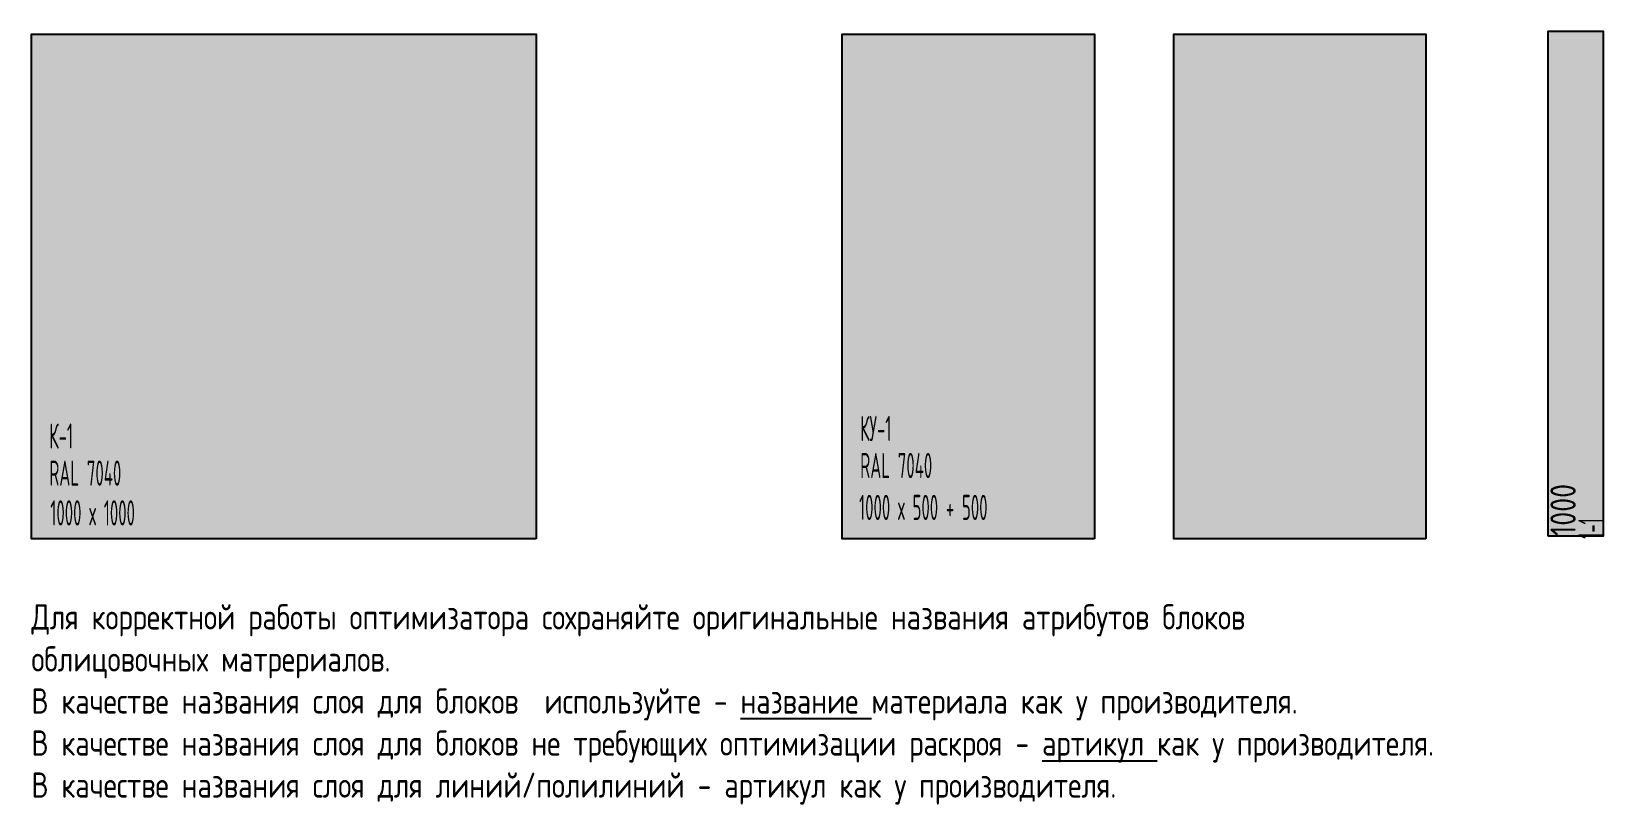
# Model space of a CAD drawing. Header units: millimetres. Extents: x -190 to 2925, y 1065 to 2598.
import ezdxf

# ---------------------------------------------------------------- set-up
doc = ezdxf.new("R2010")
doc.units = ezdxf.units.MM
doc.layers.add('P-Hatch', color=7, linetype='Continuous')
doc.layers.add('Профиль Т-обр', color=7, linetype='Continuous')
doc.layers.add('Text', color=251, linetype='Continuous', plot=False)
doc.layers.add('Композитная панель 13-1  RAL 7040', color=253, linetype='Continuous', true_color=0x989ea1)
doc.styles.add('GOST', font='')
doc.styles.get('GOST').set_extended_font_data('GOST 2.304 type A')

# ---------------------------------------------------------------- blocks, each defined once
blk = doc.blocks.new('*U4')
at = {"layer": 'P-Hatch'}
h = blk.add_hatch(color=0, dxfattribs=at)
h.dxf.hatch_style = 1
h.paths.add_polyline_path([(500, 0), (0, 0), (0, 1000), (500, 1000)])
h = blk.add_hatch(color=0, dxfattribs=at)
h.dxf.hatch_style = 1
h.paths.add_polyline_path([(1156.7, 0), (656.7, 0), (656.7, 1000), (1156.7, 1000)])
at = {"color": 7}
for points in [[(500, 0), (500, 0), (0, 0), (0, 1000), (500, 1000), (500, 0)], [(1156.7, 0), (1156.7, 0), (656.7, 0), (656.7, 1000), (1156.7, 1000), (1156.7, 0)]]:
    blk.add_lwpolyline(points, close=True, dxfattribs=at)
at = {"layer": 'Text', "style": 'GOST', "width": 0.6}
for tag, p in [('МАРКИРОВКА', (35.5, 193.7)), ('ЦВЕТ', (35.5, 120.1))]:
    blk.add_attdef(tag, p, '', height=50, dxfattribs=at)
at = {"layer": 'Text', "style": 'GOST', "width": 0.6, "flags": 4}
blk.add_attdef('РАЗМЕР', (33.2, 37.1), '', height=50, dxfattribs=at)
blk = doc.blocks.new('*U3')
at = {"layer": 'P-Hatch'}
h = blk.add_hatch(color=0, dxfattribs=at)
h.dxf.hatch_style = 1
h.paths.add_polyline_path([(1000, 0), (0, 0), (0, 1000), (1000, 1000)])
at = {"color": 7}
blk.add_lwpolyline([(1000, 0), (1000, 0), (0, 0), (0, 1000), (1000, 1000), (1000, 0)], close=True, dxfattribs=at)
at = {"layer": 'Text', "style": 'GOST', "width": 0.6}
for tag, p in [('МАРКИРОВКА', (35.4, 178.7)), ('ЦВЕТ', (35.4, 105.1))]:
    blk.add_attdef(tag, p, '', height=50, dxfattribs=at)
at = {"layer": 'Text', "lineweight": 30, "style": 'GOST', "width": 0.6, "flags": 4}
blk.add_attdef('РАЗМЕР', (37.4, 26.3), '', height=50, dxfattribs=at)
blk = doc.blocks.new('Профиль')
at = {"layer": 'P-Hatch', "true_color": 0xffffff, "transparency": 33554687}
h = blk.add_hatch(color=7, dxfattribs=at)
h.dxf.hatch_style = 1
h.paths.add_polyline_path([(55.3, 1000), (-55.3, 1000), (-55.3, 0), (55.3, 0)])
at = {"layer": 'Композитная панель 13-1  RAL 7040'}
blk.add_lwpolyline([(-55.3, 0), (55.3, 0), (55.3, 1000), (-55.3, 1000)], close=True, dxfattribs=at)
at = {"style": 'GOST', "flags": 4}
blk.add_attdef('РАЗМЕР', (0, 0), '', height=50, rotation=90, dxfattribs=at)
at = {"layer": 'Text', "style": 'GOST', "width": 0.6}
blk.add_attdef('МАРКИРОВКА', (55.3, -5.7), '', height=50, rotation=90, dxfattribs=at)

msp = doc.modelspace()

# ---------------------------------------------------------------- block references
at = {"layer": 'Композитная панель 13-1  RAL 7040'}
ref = msp.add_blockref('*U3', (-190.4, 1592), dxfattribs=at)
ref.add_attrib('ЦВЕТ', 'RAL 7040', (-155, 1697.1), dxfattribs={"layer": 'Text', "height": 50, "style": 'GOST', "width": 0.6})
ref.add_attrib('МАРКИРОВКА', 'К-1', (-155, 1770.7), dxfattribs={"layer": 'Text', "height": 50, "style": 'GOST', "width": 0.6})
ref.add_attrib('РАЗМЕР', '1000 х 1000', (-153, 1618.3), dxfattribs={"layer": 'Text', "lineweight": 30, "height": 50, "style": 'GOST', "width": 0.6})
ref = msp.add_blockref('*U4', (1416.6, 1592), dxfattribs=at)
ref.add_attrib('РАЗМЕР', '1000 х 500 + 500', (1449.8, 1629.1), dxfattribs={"layer": 'Text', "height": 50, "style": 'GOST', "width": 0.6})
ref.add_attrib('ЦВЕТ', 'RAL 7040', (1452.1, 1712.2), dxfattribs={"layer": 'Text', "height": 50, "style": 'GOST', "width": 0.6})
ref.add_attrib('МАРКИРОВКА', 'КУ-1', (1452.1, 1785.7), dxfattribs={"layer": 'Text', "height": 50, "style": 'GOST', "width": 0.6})
at = {"layer": 'Профиль Т-обр'}
ref = msp.add_blockref('Профиль', (2870, 1597.7), dxfattribs=at)
ref.add_attrib('РАЗМЕР', '1000', (2870, 1597.7), dxfattribs={"layer": '0', "height": 50, "rotation": 90, "style": 'GOST'})
ref.add_attrib('МАРКИРОВКА', '1-1', (2925.2, 1592), dxfattribs={"layer": 'Text', "height": 50, "rotation": 90, "style": 'GOST', "width": 0.6})

# ---------------------------------------------------------------- texts
at = {"layer": 'Text', "insert": (-190.4, 1462.1), "char_height": 50, "attachment_point": 1, "style": 'GOST'}
msp.add_mtext_dynamic_manual_height_columns('Для корректной работы оптимизатора сохраняйте оригинальные названия атрибутов блоков облицовочных матрериалов.^JВ качестве названия слоя для блоков  используйте - {\\Lназвание} материала как у производителя.^JВ качестве названия слоя для блоков не требующих оптимизации раскроя - {\\Lартикул} как у производителя.\\PВ качестве названия слоя для линий/полилиний - артикул как у производителя.', width=2763.712, gutter_width=250, heights=[0], dxfattribs=at)

doc.saveas('drawing.dxf')
